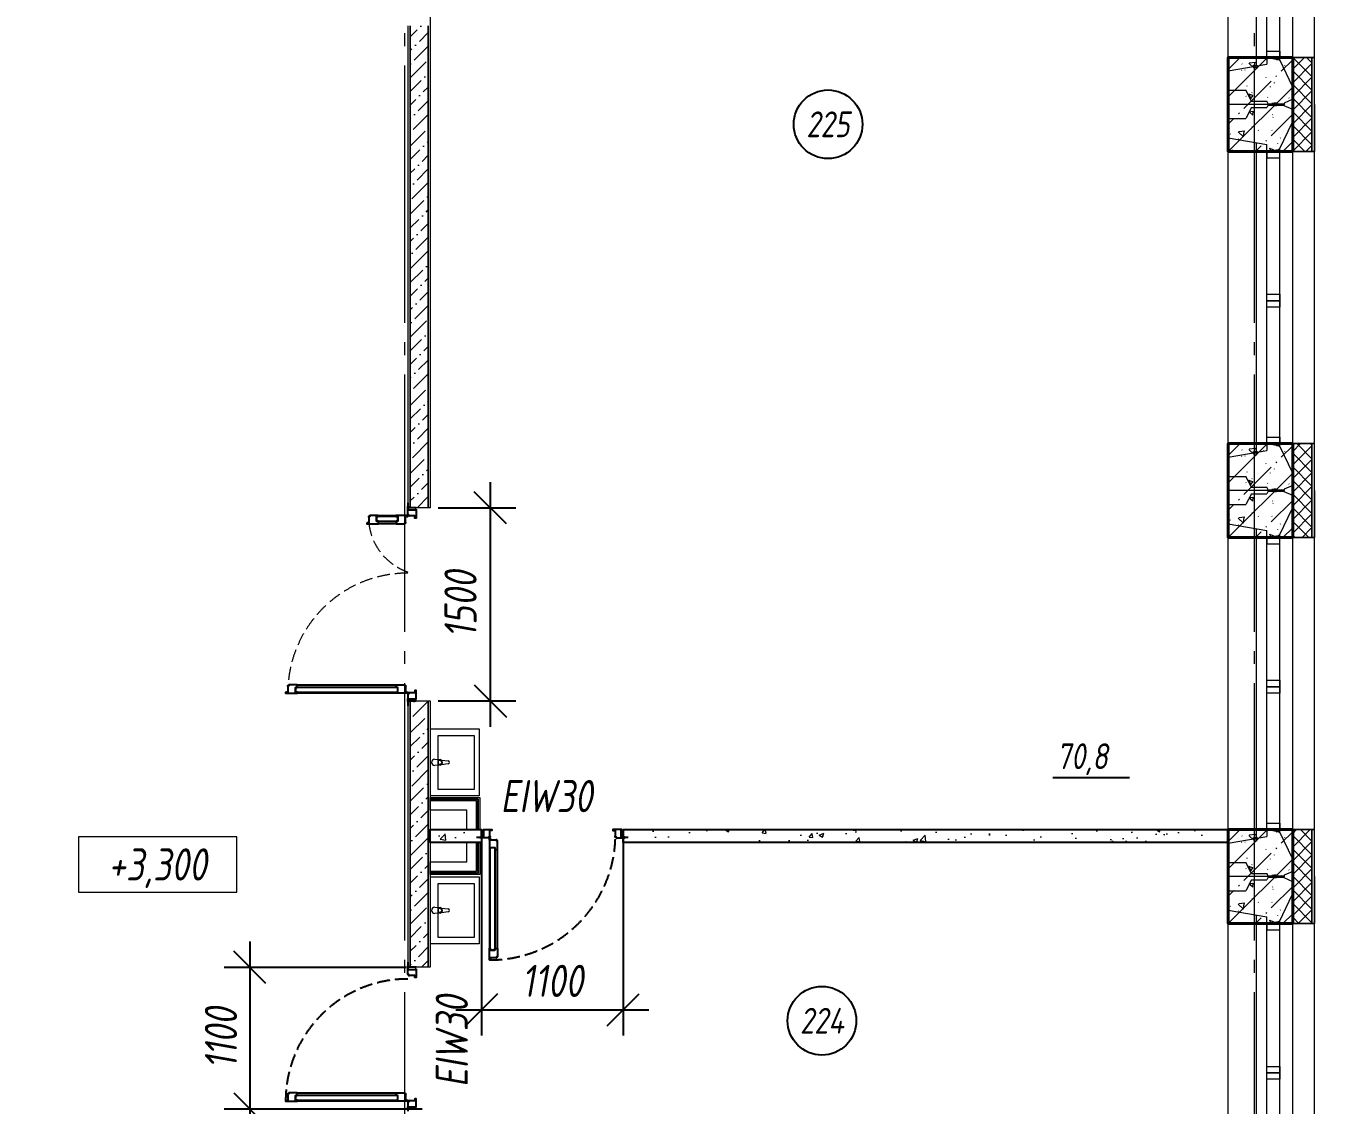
# Model space of a CAD drawing. Header units: millimetres. Extents: x -85420 to 1195317, y -69347 to 470418.
# Drawn here: x 491806 to 501882, y 40801 to 49186 of the extents above; entities that cross this region are included whole.
import ezdxf
from ezdxf import colors
from ezdxf.entities.mleader import LeaderData, LeaderLine
from ezdxf.enums import TextEntityAlignment as Align
from ezdxf.math import Vec2, Vec3

# ---------------------------------------------------------------- set-up
doc = ezdxf.new("R2010")
doc.units = ezdxf.units.MM
for name, pattern in [('GOST2.303 6', [12, 8, -1.5, 1, -1.5]), ('ГОСТ 2.303 4', [7, 5, -2, 0]), ('ГОСТ 2.303 5', [24, 20, -1.5, 1, -1.5]), ('осевая', [50.8, 31.75, -6.35, 6.35, -6.35])]:
    doc.linetypes.add(name, pattern=pattern)
for name, color, linetype, lineweight in [('+АР_Выноски', 4, 'Continuous', 9), ('+АР_Осевые линии', 252, 'GOST2.303 6', 9), ('+АР_Сантехника', 130, 'Continuous', 9), ('+АР_Стены внутренние', 250, 'Continuous', 18), ('АР_Окна', 4, 'Continuous', 9), ('АР_Отметки', 7, 'Continuous', 5), ('АР_Сущ Несущая стена', 250, 'Continuous', 50), ('АР_штриховка несущих стен', 250, 'Continuous', 0), ('СПДС_+АР_Стены', 250, 'Continuous', 20), ('СПДС_РАЗМЕРЫ', 252, 'Continuous', 0), ('стены', 7, 'Continuous', 40), ('ТОНКАЯ', 253, 'Continuous', 0), ('ЭКСПЛИКАЦИЯ', 7, 'Continuous', 5)]:
    doc.layers.add(name, color=color, linetype=linetype, lineweight=lineweight)
doc.layers.add('ОСИ', color=7, linetype='осевая', lineweight=13, true_color=0x999999)
doc.layers.add('ПБ_граница', color=7, linetype='ГОСТ 2.303 4', lineweight=40, true_color=0xdb0000)
doc.styles.add('ISOCPEUR', font='', dxfattribs={"height": 250})
doc.styles.add('ГОСТ 2.304', font='CS_Gost2304.shx', dxfattribs={"oblique": 10})
doc.styles.get('ISOCPEUR').set_extended_font_data('ISOCPEUR', italic=True)
doc.linetypes.add('Ground1', pattern='A,12,[130,ltypeshp.shx,S=3,R=-150,X=0,Y=-2.598],3,[130,ltypeshp.shx,S=3,R=-150,X=0,Y=-2.598],3,[130,ltypeshp.shx,S=3,R=-150,X=0,Y=-2.598],0', length=18)
doc.linetypes.add('Ground2', pattern='A,12,[130,ltypeshp.shx,S=3,R=-210,X=0,Y=-2.598],3,[130,ltypeshp.shx,S=3,R=-210,X=0,Y=-2.598],3,[130,ltypeshp.shx,S=3,R=-210,X=0,Y=-2.598],0', length=18)
doc.dimstyles.new('СПДС', dxfattribs={"dimscale": 100, "dimtxt": 2.5, "dimasz": 2.5, "dimexe": 2, "dimexo": 0.625, "dimgap": 1, "dimtad": 1, "dimdec": 0, "dimrnd": 5, "dimtxsty": 'ГОСТ 2.304', "dimblk": 'OBLIQUE', "dimblk1": 'OBLIQUE', "dimblk2": 'OBLIQUE', "dimcen": 2.5, "dimdle": 2, "dimadec": 0, "dimazin": 2, "dimtfac": 0.75, "dimtdec": 4, "dimtmove": 1, "dimatfit": 3, "dimfxl": 1, "dimtfill": 1, "dimtolj": 1, "dimarcsym": 1})
pattern_1 = [(50, (501347.37, 70776.42), (364.3693, -31.8782), [38.1, -419.1]), (355, (501347.37, 70776.4), (-70.487, 382.1137), [30.48, -335.281]), (100.4514, (501377.74, 70773.76), (293.8825, 350.2355), [32.38, -356.1805]), (46.1842, (501347.37, 70878), (542.158, -84.085), [57.15, -628.65]), (96.6356, (501392.55, 70871), (474.808, 494.852), [48.57, -534.271]), (351.1842, (501347.4, 70878), (474.808, 494.852), [45.72, -502.919]), (21, (501398.17, 70852.62), (303.2288, -204.5304), [38.1, -419.1]), (326, (501398.17, 70852.6), (123.604, 368.376), [30.48, -335.28]), (71.4514, (501423.44, 70835.57), (426.833, 163.8455), [32.38, -356.18]), (37.5, (501347.37, 70776.42), (6.1772, 169.1101), [0, -331.216, 0, -340.36, 0, -336.55]), (7.5, (501347.37, 70776.42), (133.6393, 200.3611), [0, -194.056, 0, -323.596, 0, -128.27]), (327.5, (501234.09, 70776.42), (271.1812, -11.4575), [0, -127, 0, -396.24, 0, -525.78]), (317.5, (501183.3, 70776.42), (296.2584, 50.853), [0, -165.1, 0, -263.144, 0, -373.38])]
pattern_2 = [(45, (0, 0), (39.774756, 145.840774), [187.5, -40.5, 0, -40.5])]
pattern_3 = [(45, (0, 0), (-53.033009, 53.033009), []), (135, (0, 0), (-53.033009, -53.033009), [])]

# ---------------------------------------------------------------- blocks, each defined once
blk = doc.blocks.new('_Oblique')
at = {"color": 0, "linetype": 'ByBlock', "lineweight": -2}
blk.add_line((-0.5, -0.5), (0.5, 0.5), dxfattribs=at)
blk = doc.blocks.new('*D306')
at = {"layer": 'Defpoints', "color": 0, "ltscale": 100, "transparency": 16777216}
for p in [(494821, 41871), (493546, 40770), (494946, 40770)]:
    blk.add_point(p, dxfattribs=at)
at = {"layer": 'СПДС_РАЗМЕРЫ', "color": 0, "lineweight": -2, "ltscale": 100, "transparency": 16777216}
for p, q in [((493546, 42071), (493546, 40570)), ((494759, 41871), (493346, 41871)), ((494884, 40770), (493346, 40770))]:
    blk.add_line(p, q, dxfattribs=at)
at = {"layer": 'СПДС_РАЗМЕРЫ', "color": 0, "lineweight": -2, "ltscale": 100, "transparency": 16777216, "xscale": 250, "yscale": 250, "zscale": 250}
for p, rotation in [((493546, 41871), 89.99999999999395), ((493546, 40770), 269.9999999999939)]:
    blk.add_blockref('_Oblique', p, dxfattribs=dict(at, rotation=rotation))
at = {"layer": 'СПДС_РАЗМЕРЫ', "color": 0, "ltscale": 100, "transparency": 16777216, "insert": (493321, 41321), "char_height": 250, "attachment_point": 5, "rotation": 90, "style": 'ГОСТ 2.304', "bg_fill": 3, "box_fill_scale": 1.1, "bg_fill_color": 256, "bg_fill_true_color": 13158600, "bg_fill_transparency": 0}
blk.add_mtext('\\A1;1100', dxfattribs=at)
blk = doc.blocks.new('*D333')
at = {"layer": 'Defpoints', "color": 0, "ltscale": 100, "transparency": 16777216}
for p in [(495345, 42941), (496446, 42941), (496446, 41541)]:
    blk.add_point(p, dxfattribs=at)
at = {"layer": 'СПДС_РАЗМЕРЫ', "color": 0, "lineweight": -2, "ltscale": 100, "transparency": 16777216}
for p, q in [((495345, 42879), (495345, 41341)), ((496446, 42879), (496446, 41341)), ((495145, 41541), (496646, 41541))]:
    blk.add_line(p, q, dxfattribs=at)
at = {"layer": 'СПДС_РАЗМЕРЫ', "color": 0, "lineweight": -2, "ltscale": 100, "transparency": 16777216, "xscale": 250, "yscale": 250, "zscale": 250, "rotation": 180}
blk.add_blockref('_Oblique', (495345, 41541), dxfattribs=at)
at = {"layer": 'СПДС_РАЗМЕРЫ', "color": 0, "lineweight": -2, "ltscale": 100, "transparency": 16777216, "xscale": 250, "yscale": 250, "zscale": 250}
blk.add_blockref('_Oblique', (496446, 41541), dxfattribs=at)
at = {"layer": 'СПДС_РАЗМЕРЫ', "color": 0, "ltscale": 100, "transparency": 16777216, "insert": (495896, 41766), "char_height": 250, "attachment_point": 5, "style": 'ГОСТ 2.304', "bg_fill": 3, "box_fill_scale": 1.1, "bg_fill_color": 256, "bg_fill_true_color": 13158600, "bg_fill_transparency": 0}
blk.add_mtext('\\A1;1100', dxfattribs=at)
blk = doc.blocks.new('*D303')
at = {"layer": 'Defpoints', "color": 0, "ltscale": 100, "transparency": 16777216}
for p in [(494946, 45442), (494946, 43941), (495413, 43941)]:
    blk.add_point(p, dxfattribs=at)
at = {"layer": 'СПДС_РАЗМЕРЫ', "color": 0, "lineweight": -2, "ltscale": 100, "transparency": 16777216}
for p, q in [((495413, 45642), (495413, 43741)), ((495009, 45442), (495613, 45442)), ((495009, 43941), (495613, 43941))]:
    blk.add_line(p, q, dxfattribs=at)
at = {"layer": 'СПДС_РАЗМЕРЫ', "color": 0, "lineweight": -2, "ltscale": 100, "transparency": 16777216, "xscale": 250, "yscale": 250, "zscale": 250}
for p, rotation in [((495413, 45442), 90), ((495413, 43941), 270)]:
    blk.add_blockref('_Oblique', p, dxfattribs=dict(at, rotation=rotation))
at = {"layer": 'СПДС_РАЗМЕРЫ', "color": 0, "ltscale": 100, "transparency": 16777216, "insert": (495182, 44692), "char_height": 250, "attachment_point": 5, "rotation": 90, "style": 'ГОСТ 2.304', "bg_fill": 3, "box_fill_scale": 1.1, "bg_fill_color": 256, "bg_fill_true_color": 13158600, "bg_fill_transparency": 0}
blk.add_mtext('\\A1;1500', dxfattribs=at)
blk = doc.blocks.new('Из_буфера27431')
at = {"linetype": 'Continuous', "lineweight": 5}
for p, q in [((-139, 11), (-86, 18)), ((-139, 11), (-86, 18)), ((-76, 21), (-34, 25)), ((-76, 21), (-34, 25)), ((-59, 14), (-74, 14)), ((-59, 14), (-74, 14)), ((-59, -14), (-59, 14)), ((-59, -14), (-59, 14)), ((-86, -18), (-139, -11)), ((-86, -18), (-139, -11)), ((-34, -25), (-76, -21)), ((-34, -25), (-76, -21)), ((-74, -14), (-59, -14)), ((-74, -14), (-59, -14))]:
    blk.add_line(p, q, dxfattribs=at)
for points in [[(0, -260), (-380, -260), (-380, 260), (0, 260)], [(-59, -210), (-339, -210), (-339, 210), (-59, 210)], [(-59, -210), (-339, -210), (-339, 210), (-59, 210)]]:
    blk.add_lwpolyline(points, close=True, dxfattribs=at)
for centre, radius, start, end in [((-137, 0), 11.2, 97.1389, 262.8611), ((-137, 0), 11.2, 97.1389, 262.8611), ((-74, 0), 21.1, 122.771, 237.229), ((-74, 0), 21.1, 122.771, 237.229), ((-74, 0), 13.6, 90, 270), ((-74, 0), 13.6, 90, 270), ((-74, 0), 21.1, 95.1696, 122.771), ((-74, 0), 21.1, 95.1696, 122.771), ((-34, 0), 25, 270, 90), ((-34, 0), 25, 270, 90), ((-74, 0), 21.1, 237.229, 264.8304), ((-74, 0), 21.1, 237.229, 264.8304)]:
    blk.add_arc(centre, radius, start, end, dxfattribs=at)
blk = doc.blocks.new('_DotSmall')
at = {"color": 0, "linetype": 'ByBlock', "const_width": 0.5}
blk.add_lwpolyline([(-0.0625, 0, 1), (0.0625, 0, 1)], format="xyb", close=True, dxfattribs=at)
blk = doc.blocks.new('НП 3033')
at = {"layer": 'АР_Окна', "ltscale": 100}
for p, q in [((365, 500), (2635, 500)), ((365, 400), (2635, 400)), ((365, 300), (2635, 300)), ((365, 220), (2635, 220)), ((365, 0), (2635, 0))]:
    blk.add_line(p, q, dxfattribs=at)
for points in [[(365, 300), (365, 500), (365, 670), (2635, 670), (2635, 300)], [(365, 300), (415, 300), (415, 400), (365, 400)], [(1450, 400), (1425, 400), (1425, 300), (1450, 300), (1475, 300), (1475, 400), (1438, 400)], [(1500, 400), (1475, 400), (1475, 300), (1500, 300), (1525, 300), (1525, 400), (1488, 400)], [(2635, 300), (2585, 300), (2585, 400), (2635, 400)]]:
    blk.add_lwpolyline(points, dxfattribs=at)
at = {"layer": 'СПДС_+АР_Стены', "ltscale": 100}
for points in [[(0, 670), (0, 670), (365, 670), (365, 670)], [(3000, 670), (3000, 670), (2635, 670), (2635, 670)]]:
    blk.add_lwpolyline(points, dxfattribs=at)
at = {"layer": 'стены', "ltscale": 100}
for p, q in [((2960, 500), (2860, 500)), ((0, 0), (0, 0))]:
    blk.add_line(p, q, dxfattribs=at)
at = {"layer": 'стены', "lineweight": 30, "ltscale": 100}
blk.add_lwpolyline([(0, 0), (365, 0), (365, 500), (0, 500)], dxfattribs=at)
at = {"layer": 'стены', "ltscale": 100}
blk.add_lwpolyline([(3000, 500), (2635, 500), (2635, 0), (3000, 0)], dxfattribs=at)
blk = doc.blocks.new('обследование 2 этаж 1245')
at = {"layer": 'ТОНКАЯ', "ltscale": 100}
for p, q in [((60460, -22820), (60460, -20100)), ((59960, -22700), (59960, -20220)), ((60180, -22662), (60180, -20258)), ((60260, -22595), (60260, -20325)), ((60360, -22617), (60360, -20303)), ((59960, -22700), (60260, -22648)), ((60260, -22595), (60350, -22610)), ((60260, -22595), (60260, -22648)), ((60350, -22610), (60360, -22617)), ((60360, -22617), (60455, -22818)), ((59960, -22700), (59960, -22850)), ((59960, -22850), (60095, -22850)), ((59960, -22960), (59960, -22850)), ((60140, -22935), (60095, -22850)), ((60455, -22818), (60460, -22820)), ((60460, -22920), (60460, -22820)), ((60395, -22960), (59960, -22960)), ((60395, -22960), (59960, -22960)), ((59960, -22960), (59960, -23070)), ((60140, -22935), (60260, -22935)), ((60270, -22955), (60260, -22935)), ((60270, -22965), (60260, -22985)), ((60270, -22955), (60308, -22955)), ((60270, -22965), (60308, -22965)), ((60313, -22950), (60308, -22955)), ((60313, -22970), (60308, -22965)), ((60333, -22950), (60313, -22950)), ((60333, -22970), (60313, -22970)), ((60338, -22955), (60333, -22950)), ((60338, -22965), (60333, -22970)), ((60338, -22955), (60395, -22955)), ((60338, -22960), (60395, -22960)), ((60338, -22960), (60395, -22960)), ((60338, -22965), (60395, -22965)), ((60460, -22920), (60395, -22950)), ((60395, -22950), (60395, -22955)), ((60395, -22955), (60395, -22960)), ((60395, -22965), (60395, -22960)), ((60395, -22970), (60395, -22965)), ((60460, -23000), (60395, -22970)), ((59960, -23220), (59960, -23070)), ((59960, -23070), (60095, -23070)), ((60140, -22985), (60095, -23070)), ((60140, -22985), (60260, -22985)), ((60460, -23000), (60460, -23100)), ((60360, -23303), (60455, -23102)), ((60455, -23102), (60460, -23100)), ((60460, -25820), (60460, -23100)), ((59960, -25700), (59960, -23220)), ((59960, -23220), (60260, -23272)), ((60180, -25662), (60180, -23258)), ((60260, -23325), (60260, -23272)), ((60260, -23325), (60350, -23310)), ((60260, -25595), (60260, -23325)), ((60350, -23310), (60360, -23303)), ((60360, -25617), (60360, -23303)), ((59960, -25700), (60260, -25648)), ((60260, -25595), (60350, -25610)), ((60260, -25595), (60260, -25648)), ((60350, -25610), (60360, -25617)), ((60360, -25617), (60455, -25818)), ((59960, -25700), (59960, -25850)), ((59960, -25850), (60095, -25850)), ((59960, -25960), (59960, -25850)), ((60140, -25935), (60095, -25850)), ((60455, -25818), (60460, -25820)), ((60460, -25920), (60460, -25820)), ((60395, -25960), (59960, -25960)), ((60395, -25960), (59960, -25960)), ((59960, -25960), (59960, -26070)), ((60140, -25985), (60095, -26070)), ((60140, -25935), (60260, -25935)), ((60140, -25985), (60260, -25985)), ((60270, -25955), (60260, -25935)), ((60270, -25965), (60260, -25985)), ((60270, -25955), (60308, -25955)), ((60270, -25965), (60308, -25965)), ((60313, -25950), (60308, -25955)), ((60313, -25970), (60308, -25965)), ((60333, -25950), (60313, -25950)), ((60333, -25970), (60313, -25970)), ((60338, -25955), (60333, -25950)), ((60338, -25965), (60333, -25970)), ((60338, -25955), (60395, -25955)), ((60338, -25960), (60395, -25960)), ((60338, -25960), (60395, -25960)), ((60338, -25965), (60395, -25965)), ((60460, -25920), (60395, -25950)), ((60395, -25950), (60395, -25955)), ((60395, -25955), (60395, -25960)), ((60395, -25965), (60395, -25960)), ((60395, -25970), (60395, -25965)), ((60460, -26000), (60395, -25970)), ((59960, -26220), (59960, -26070)), ((59960, -26070), (60095, -26070)), ((60460, -26000), (60460, -26100)), ((60360, -26303), (60455, -26102)), ((60455, -26102), (60460, -26100)), ((60460, -28820), (60460, -26100)), ((59960, -28700), (59960, -26220)), ((59960, -26220), (60260, -26272)), ((60180, -28662), (60180, -26258)), ((60260, -26325), (60260, -26272)), ((60260, -26325), (60350, -26310)), ((60260, -28595), (60260, -26325)), ((60350, -26310), (60360, -26303)), ((60360, -28617), (60360, -26303)), ((60260, -28595), (60350, -28610)), ((60260, -28595), (60260, -28648)), ((60350, -28610), (60360, -28617)), ((59960, -28700), (60260, -28648)), ((59960, -28700), (59960, -28850)), ((60360, -28617), (60455, -28818)), ((59960, -28850), (60095, -28850)), ((59960, -28960), (59960, -28850)), ((60140, -28935), (60095, -28850)), ((60455, -28818), (60460, -28820)), ((60460, -28920), (60460, -28820)), ((60395, -28960), (59960, -28960)), ((60395, -28960), (59960, -28960)), ((59960, -28960), (59960, -29070)), ((60140, -28985), (60095, -29070)), ((60140, -28935), (60260, -28935)), ((60140, -28985), (60260, -28985)), ((60270, -28955), (60260, -28935)), ((60270, -28965), (60260, -28985)), ((60270, -28955), (60308, -28955)), ((60270, -28965), (60308, -28965)), ((60313, -28950), (60308, -28955)), ((60313, -28970), (60308, -28965)), ((60333, -28950), (60313, -28950)), ((60333, -28970), (60313, -28970)), ((60338, -28955), (60333, -28950)), ((60338, -28965), (60333, -28970)), ((60338, -28955), (60395, -28955)), ((60338, -28960), (60395, -28960)), ((60338, -28960), (60395, -28960)), ((60338, -28965), (60395, -28965)), ((60460, -28920), (60395, -28950)), ((60395, -28950), (60395, -28955)), ((60395, -28955), (60395, -28960)), ((60395, -28965), (60395, -28960)), ((60395, -28970), (60395, -28965)), ((60460, -29000), (60395, -28970)), ((60460, -29000), (60460, -29100)), ((59960, -29220), (59960, -29070)), ((59960, -29070), (60095, -29070)), ((60360, -29303), (60455, -29102)), ((60455, -29102), (60460, -29100)), ((60460, -31820), (60460, -29100)), ((59960, -31700), (59960, -29220)), ((59960, -29220), (60260, -29272)), ((60180, -31662), (60180, -29258)), ((60260, -29325), (60260, -29272)), ((60260, -29325), (60350, -29310)), ((60350, -29310), (60360, -29303)), ((60360, -31617), (60360, -29303)), ((60260, -31595), (60260, -29325))]:
    blk.add_line(p, q, dxfattribs=at)
blk = doc.blocks.new('A$C314F1C93')
at = {"layer": '+АР_Осевые линии', "linetype": 'ГОСТ 2.303 5', "lineweight": 0, "ltscale": 100}
for p, q in [((64340, 64752.7), (64340, -9752.2)), ((70940, 64752.7), (70940, -9752.2))]:
    blk.add_line(p, q, dxfattribs=at)
blk = doc.blocks.new('АР план')
at = {"layer": 'АР_Отметки', "lineweight": 9}
ml = blk.add_multileader_mtext('Standard', dxfattribs=at)
ml.set_content('+3,950', color=256, style='ISOCPEUR')
ml.set_leader_properties(color=256, linetype='Continuous', lineweight=-1)
ml.set_arrow_properties(name='DOTSMALL')
ml.build(insert=Vec2(0, 0))
ml.multileader.update_dxf_attribs({"has_text_frame": 1, "text_left_attachment_type": 4, "text_right_attachment_type": 4, "dogleg_length": 100, "arrow_head_size": 180})
ctx = ml.context
ctx.base_point, ctx.char_height, ctx.arrow_head_size, ctx.landing_gap_size, ctx.plane_origin = Vec3(653061.3, 32239.7), 250, 180, 50, Vec3(652979.9, 30972.2)
ctx.left_attachment, ctx.right_attachment = 4, 4
notes = []
notes.append((ctx, [(0, (0, 0, 0), (0, 0), (1, 0), 1, [])]))
ctx.mtext.insert, ctx.mtext.width, ctx.mtext.line_spacing_style, ctx.mtext.flow_direction = Vec3(653111.3, 32573.1), 852.697, 2, 5
ml = blk.add_multileader_mtext('Standard', dxfattribs=at)
ml.set_content('+1,975', color=256, style='ISOCPEUR')
ml.set_leader_properties(color=256, linetype='Continuous', lineweight=-1)
ml.set_arrow_properties(name='DOTSMALL')
ml.build(insert=Vec2(0, 0))
ml.multileader.update_dxf_attribs({"has_text_frame": 1, "text_left_attachment_type": 4, "text_right_attachment_type": 4, "dogleg_length": 100, "arrow_head_size": 180})
ctx = ml.context
ctx.base_point, ctx.char_height, ctx.arrow_head_size, ctx.landing_gap_size, ctx.plane_origin = Vec3(652749.3, 27128.7), 250, 180, 50, Vec3(655881.4, 25957)
ctx.left_attachment, ctx.right_attachment = 4, 4
notes.append((ctx, [(0, (0, 0, 0), (0, 0), (1, 0), 1, [])]))
ctx.mtext.insert, ctx.mtext.width, ctx.mtext.line_spacing_style, ctx.mtext.flow_direction = Vec3(652799.3, 27528.7), 852.697, 2, 5
for ctx, leaders in notes:
    for number, flags, end, landing, length, lines in leaders:
        leader = LeaderData()
        leader.index, (leader.has_last_leader_line, leader.has_dogleg_vector, leader.attachment_direction) = number, flags
        leader.last_leader_point, leader.dogleg_vector, leader.dogleg_length = Vec3(end), Vec3(landing), length
        for number, points, colour, breaks in lines:
            line = LeaderLine()
            line.index, line.vertices, line.color, line.breaks = number, Vec3.list(points), colors.encode_raw_color(colour), breaks
            leader.lines.append(line)
        ctx.leaders.append(leader)

msp = doc.modelspace()

# ---------------------------------------------------------------- wipeouts: each hides what was drawn before it
at = {"color": 7, "ltscale": 100, "true_color": 0xffffff}
msp.add_wipeout([(492213.7, 42455.6), (493443.7, 42455.6), (493443.7, 42885.6), (492213.7, 42885.6)], dxfattribs=at).dxf.layer = '+АР_Выноски'

# ---------------------------------------------------------------- next in the draw order: linework, layer by layer
at = {"layer": '+АР_Выноски', "linetype": 'Continuous', "ltscale": 100}
msp.add_lwpolyline([(492213.7, 42455.6), (493443.7, 42455.6), (493443.7, 42885.6), (492213.7, 42885.6), (492213.7, 42455.6)], dxfattribs=at)

# ---------------------------------------------------------------- next in the draw order: texts
at = {"layer": '+АР_Выноски', "linetype": 'Continuous', "ltscale": 100, "style": 'ГОСТ 2.304', "oblique": 10}
msp.add_text('+3,300', height=250, dxfattribs=at).set_placement((492828.7, 42670.6), align=Align.MIDDLE_CENTER)

# ---------------------------------------------------------------- next in the draw order: block references
at = {"layer": 'ОСИ', "ltscale": 40}
msp.add_blockref('A$C314F1C93', (430406.4, 15326.4, 0), dxfattribs=at)

# ---------------------------------------------------------------- next in the draw order: hatches: boundary and pattern name
at = {"lineweight": 15}
h = msp.add_hatch(dxfattribs=at)
h.set_pattern_fill('AR-CONC', color=256, scale=2, angle=180)
h.set_pattern_definition(pattern_1)
h.paths.add_polyline_path([(494946.4, 42841.4), (494946.4, 42941.4), (495345.4, 42941.4), (495345.4, 42841.4)])
h = msp.add_hatch(dxfattribs=at)
h.set_pattern_fill('AR-CONC', color=256, scale=2, angle=180)
h.set_pattern_definition(pattern_1)
h.paths.add_polyline_path([(496446.4, 42941.4), (501146.4, 42941.4), (501146.4, 42841.4), (496446.4, 42841.4)])
at = {"layer": 'АР_штриховка несущих стен', "lineweight": 0}
h = msp.add_hatch(dxfattribs=at)
h.set_pattern_fill('FP_1', color=256, angle=90, style=0, pattern_type=2)
h.set_pattern_definition([(225, (279638.74, 437007.94), (212.13203, -212.13203), [300, -50, 10, -50]), (225, (279426.74, 437007.94), (212.13203, -212.13203), []), (140, (279638.74, 437007.94), (31.37587, 358.6306), [37.5, -412.5]), (85, (279638.74, 437007.94), (-376.09568, -69.3761), [30, -330]), (190.451, (279641.35, 437037.82), (-344.71734, 289.2568), [31.87, -350.571]), (136.184, (279538.74, 437007.94), (82.7615, 533.61997), [56.25, -618.75]), (186.636, (279545.64, 437052.4), (-487.0622, 467.3284), [47.805, -525.856]), (81.184, (279538.74, 437007.94), (-487.05805, 467.33264), [45, -495]), (111, (279563.74, 437057.94), (201.30952, 298.45407), [37.5, -412.5]), (56, (279563.74, 437057.94), (-362.5749, 121.6571), [30, -330]), (161.451, (279580.5, 437082.8), (-161.2621, 420.11198), [31.87, -350.571]), (127.5, (279638.74, 437007.94), (-166.446927, 6.079928), [3.353, -322.647, 3.353, -331.647, -331.25]), (127.5, (279638.74, 437007.94), (-166.446927, 6.079928), [-661, 3.353, -327.897]), (97.5, (279638.74, 437007.94), (-197.205856, 131.53477), [3.353, -187.647, 3.353, -315.147, -126.25]), (97.5, (279638.74, 437007.94), (-197.205856, 131.53477), [-509.5, 3.353, -122.897]), (57.5, (279638.74, 436896.44), (11.277436, 266.91122), [3.353, -121.647, 3.353, -386.647, -517.5]), (57.5, (279638.74, 436896.44), (11.277436, 266.91122), [-515, 3.353, -514.147]), (47.5, (279638.74, 436846.44), (-50.05249, 291.59308), [3.353, -159.147, 3.353, -255.647, -367.5]), (47.5, (279638.74, 436846.44), (-50.05249, 291.59308), [-421.5, 3.353, -364.147])])
h.paths.add_polyline_path([(501146.4, 48211.4), (501646.4, 48211.4), (501646.4, 48941.4), (501146.4, 48941.4)])
h = msp.add_hatch(dxfattribs=at)
h.set_pattern_fill('FP_1', color=256, angle=90, style=0, pattern_type=2)
h.set_pattern_definition([(225, (279638.74, 434007.94), (212.13203, -212.13203), [300, -50, 10, -50]), (225, (279426.74, 434007.94), (212.13203, -212.13203), []), (140, (279638.74, 434007.94), (31.37587, 358.6306), [37.5, -412.5]), (85, (279638.74, 434007.94), (-376.09568, -69.3761), [30, -330]), (190.451, (279641.35, 434037.82), (-344.71734, 289.2568), [31.87, -350.571]), (136.184, (279538.74, 434007.94), (82.7615, 533.61997), [56.25, -618.75]), (186.636, (279545.64, 434052.4), (-487.0622, 467.3284), [47.805, -525.856]), (81.184, (279538.74, 434007.94), (-487.05805, 467.33264), [45, -495]), (111, (279563.74, 434057.94), (201.30952, 298.45407), [37.5, -412.5]), (56, (279563.74, 434057.94), (-362.5749, 121.6571), [30, -330]), (161.451, (279580.5, 434082.8), (-161.2621, 420.11198), [31.87, -350.571]), (127.5, (279638.74, 434007.94), (-166.446927, 6.079928), [3.353, -322.647, 3.353, -331.647, -331.25]), (127.5, (279638.74, 434007.94), (-166.446927, 6.079928), [-661, 3.353, -327.897]), (97.5, (279638.74, 434007.94), (-197.205856, 131.53477), [3.353, -187.647, 3.353, -315.147, -126.25]), (97.5, (279638.74, 434007.94), (-197.205856, 131.53477), [-509.5, 3.353, -122.897]), (57.5, (279638.74, 433896.44), (11.277436, 266.91122), [3.353, -121.647, 3.353, -386.647, -517.5]), (57.5, (279638.74, 433896.44), (11.277436, 266.91122), [-515, 3.353, -514.147]), (47.5, (279638.74, 433846.44), (-50.05249, 291.59308), [3.353, -159.147, 3.353, -255.647, -367.5]), (47.5, (279638.74, 433846.44), (-50.05249, 291.59308), [-421.5, 3.353, -364.147])])
h.paths.add_polyline_path([(501146.4, 45211.4), (501646.4, 45211.4), (501646.4, 45941.4), (501146.4, 45941.4)])
h = msp.add_hatch(dxfattribs=at)
h.set_pattern_fill('FP_1', color=256, angle=90, style=0, pattern_type=2)
h.set_pattern_definition([(225, (279638.74, 431007.94), (212.13203, -212.13203), [300, -50, 10, -50]), (225, (279426.74, 431007.94), (212.13203, -212.13203), []), (140, (279638.74, 431007.94), (31.37587, 358.6306), [37.5, -412.5]), (85, (279638.74, 431007.94), (-376.09568, -69.3761), [30, -330]), (190.451, (279641.35, 431037.82), (-344.71734, 289.2568), [31.87, -350.571]), (136.184, (279538.74, 431007.94), (82.7615, 533.61997), [56.25, -618.75]), (186.636, (279545.64, 431052.4), (-487.0622, 467.3284), [47.805, -525.856]), (81.184, (279538.74, 431007.94), (-487.05805, 467.33264), [45, -495]), (111, (279563.74, 431057.94), (201.30952, 298.45407), [37.5, -412.5]), (56, (279563.74, 431057.94), (-362.5749, 121.6571), [30, -330]), (161.451, (279580.5, 431082.8), (-161.2621, 420.11198), [31.87, -350.571]), (127.5, (279638.74, 431007.94), (-166.446927, 6.079928), [3.353, -322.647, 3.353, -331.647, -331.25]), (127.5, (279638.74, 431007.94), (-166.446927, 6.079928), [-661, 3.353, -327.897]), (97.5, (279638.74, 431007.94), (-197.205856, 131.53477), [3.353, -187.647, 3.353, -315.147, -126.25]), (97.5, (279638.74, 431007.94), (-197.205856, 131.53477), [-509.5, 3.353, -122.897]), (57.5, (279638.74, 430896.44), (11.277436, 266.91122), [3.353, -121.647, 3.353, -386.647, -517.5]), (57.5, (279638.74, 430896.44), (11.277436, 266.91122), [-515, 3.353, -514.147]), (47.5, (279638.74, 430846.44), (-50.05249, 291.59308), [3.353, -159.147, 3.353, -255.647, -367.5]), (47.5, (279638.74, 430846.44), (-50.05249, 291.59308), [-421.5, 3.353, -364.147])])
h.paths.add_polyline_path([(501146.4, 42211.4), (501646.4, 42211.4), (501646.4, 42941.4), (501146.4, 42941.4)])
at = {"layer": 'СПДС_+АР_Стены', "lineweight": 9, "ltscale": 100}
h = msp.add_hatch(dxfattribs=at)
h.set_pattern_fill('НЕМЕТАЛЛИЧЕСКИЕ МАТЕРИАЛЫ', color=256, scale=30, style=0, pattern_type=2)
h.set_pattern_definition(pattern_3)
h.paths.add_polyline_path([(501796.4, 48211.4), (501796.4, 48941.4), (501646.4, 48941.4), (501646.4, 48211.4)], flags=0)
h = msp.add_hatch(dxfattribs=at)
h.set_pattern_fill('НЕМЕТАЛЛИЧЕСКИЕ МАТЕРИАЛЫ', color=256, scale=30, style=0, pattern_type=2)
h.set_pattern_definition(pattern_3)
h.paths.add_polyline_path([(501796.4, 45211.4), (501796.4, 45941.4), (501646.4, 45941.4), (501646.4, 45211.4)], flags=0)
h = msp.add_hatch(dxfattribs=at)
h.set_pattern_fill('НЕМЕТАЛЛИЧЕСКИЕ МАТЕРИАЛЫ', color=256, scale=30, style=0, pattern_type=2)
h.set_pattern_definition(pattern_3)
h.paths.add_polyline_path([(501796.4, 42211.4), (501796.4, 42941.4), (501646.4, 42941.4), (501646.4, 42211.4)], flags=0)

# ---------------------------------------------------------------- next in the draw order: linework, layer by layer
at = {"layer": '+АР_Стены внутренние', "ltscale": 100}
for points in [[(494946.4, 54486.4), (494946.4, 49186.5)], [(494791.4, 49186.5), (494791.4, 45442.4), (494776.4, 45442.4), (494776.4, 49186.5)]]:
    msp.add_lwpolyline(points, dxfattribs=at)
for p, q in [((494543.4, 45381.4, 0), (494680.4, 45381.4, 0)), ((494682.4, 45317.4, 0), (494545.5, 45317.4, 0)), ((493913.4, 44066.4, 0), (494682.4, 44066.4, 0)), ((494680.4, 44002.4, 0), (493915.4, 44002.4, 0))]:
    msp.add_line(p, q)
at = {"elevation": 0}
for points in [[(494836.4, 45430.4), (494836.4, 45362.4), (494828.4, 45362.4), (494828.4, 45379.4), (494782, 45379.4), (494782, 45376.4), (494780.4, 45376.4), (494780.4, 45386.4), (494772.4, 45386.4), (494772.4, 45454.5), (494776.4, 45454.5), (494776.4, 45446.4), (494773.9, 45446.4), (494774, 45425.4), (494832.6, 45425.4), (494832.6, 45430.4)], [(494453.4, 45325.4), (494453.4, 45317.4), (494545.5, 45317.4), (494545.5, 45338.4), (494529.5, 45338.4), (494529.5, 45374.4), (494543.4, 45374.4), (494543.4, 45381.4), (494477.4, 45381.4), (494477.4, 45373.5), (494467.4, 45373.4), (494467.4, 45371.9), (494470.5, 45371.9), (494470.5, 45319.1), (494461.4, 45319.1), (494461.4, 45325.4)], [(494529.5, 45338.4), (494696.4, 45338.4), (494696.4, 45374.4), (494529.5, 45374.4)], [(494772.4, 45373.5), (494772.4, 45381.4), (494680.4, 45381.4), (494680.4, 45374.4), (494696.4, 45374.4), (494696.4, 45338.4), (494682.4, 45338.4), (494682.4, 45317.4), (494748.4, 45317.4), (494748.4, 45325.4), (494758.4, 45325.4), (494758.4, 45327), (494755.4, 45327), (494755.4, 45379.7), (494764.4, 45379.7), (494764.4, 45373.5)], [(493823.4, 44010.4), (493823.4, 44002.4), (493915.4, 44002.4), (493915.4, 44009.5), (493899.4, 44009.5), (493899.4, 44045.5), (493913.4, 44045.5), (493913.4, 44066.4), (493847.4, 44066.4), (493847.4, 44058.5), (493837.4, 44058.4), (493837.4, 44056.9), (493840.4, 44056.9), (493840.4, 44004.1), (493831.4, 44004.1), (493831.4, 44010.4)], [(494696.4, 44045.5), (493899.4, 44045.5), (493899.4, 44009.5), (494696.4, 44009.5)], [(494772.4, 44010.4), (494772.4, 44002.4), (494680.4, 44002.4), (494680.4, 44009.5), (494696.4, 44009.5), (494696.4, 44045.5), (494682.4, 44045.5), (494682.4, 44066.4), (494748.4, 44066.4), (494748.4, 44058.5), (494758.4, 44058.4), (494758.4, 44056.9), (494755.4, 44056.9), (494755.4, 44004.1), (494764.4, 44004.1), (494764.4, 44010.4)], [(494836.4, 43953.4), (494836.4, 44021.4), (494828.4, 44021.4), (494828.4, 44004.4), (494782, 44004.4), (494782, 44007.4), (494780.4, 44007.4), (494780.4, 43997.4), (494772.4, 43997.4), (494772.4, 43929.4), (494776.4, 43929.4), (494776.4, 43937.4), (494773.9, 43937.4), (494774, 43958.4), (494832.6, 43958.4), (494832.6, 43953.4)]]:
    msp.add_lwpolyline(points, close=True, dxfattribs=at)
at = {"color": 1, "linetype": 'Ground1', "elevation": 0}
msp.add_lwpolyline([(494836.4, 45442.4), (494776.4, 45442.4), (494776.4, 45481.3)], dxfattribs=at)
at = {"color": 1, "linetype": 'Ground2', "elevation": 0}
msp.add_lwpolyline([(494776.4, 43902.5), (494776.4, 43941.4), (494836.4, 43941.4)], dxfattribs=at)
at = {"linetype": 'ByBlock', "ltscale": 100, "transparency": 33554687, "elevation": 0}
for points in [[(495345.4, 42841.4), (494946.4, 42841.4), (494946.4, 42941.4), (495345.4, 42941.4)], [(501146.4, 42841.4), (496446.4, 42841.4), (496446.4, 42941.4), (501146.4, 42941.4)]]:
    msp.add_lwpolyline(points, close=True, dxfattribs=at)
at = {"linetype": 'ГОСТ 2.303 4', "lineweight": 5, "ltscale": 20}
for centre, radius, start, end in [((494921.1, 45371.9, 0), 453.8, 186.47231, 250.87771), ((494772.4, 44002.4, 0), 932, 90, 180)]:
    msp.add_arc(centre, radius, start, end, dxfattribs=at)
at = {"layer": 'СПДС_+АР_Стены', "ltscale": 100}
for points in [[(501796.4, 48211.4), (501796.4, 48941.4), (501646.4, 48941.4), (501646.4, 48211.4), (501796.4, 48211.4)], [(501796.4, 48941.4), (501796.4, 48211.4), (501816.4, 48211.4), (501816.4, 48941.4), (501796.4, 48941.4)], [(501796.4, 45211.4), (501796.4, 45941.4), (501646.4, 45941.4), (501646.4, 45211.4), (501796.4, 45211.4)], [(501796.4, 45941.4), (501796.4, 45211.4), (501816.4, 45211.4), (501816.4, 45941.4), (501796.4, 45941.4)], [(501796.4, 42211.4), (501796.4, 42941.4), (501646.4, 42941.4), (501646.4, 42211.4), (501796.4, 42211.4)], [(501796.4, 42941.4), (501796.4, 42211.4), (501816.4, 42211.4), (501816.4, 42941.4), (501796.4, 42941.4)]]:
    msp.add_lwpolyline(points, close=True, dxfattribs=at)
for points in [[(495318.4, 43178.9), (494946.4, 43178.9), (494946.4, 43191.4), (495330.9, 43191.4)], [(495305.9, 43166.4), (494946.4, 43166.4), (494946.4, 43178.9), (495318.4, 43178.9)], [(495230.9, 43091.4), (494946.4, 43091.4), (494946.4, 43166.4), (495305.9, 43166.4)]]:
    msp.add_lwpolyline(points, dxfattribs=at)
at = {"layer": 'стены', "ltscale": 100, "elevation": 0}
for points in [[(501646.4, 48941.4), (501146.4, 48941.4), (501146.4, 48211.4), (501646.4, 48211.4)], [(501646.4, 45941.4), (501146.4, 45941.4), (501146.4, 45211.4), (501646.4, 45211.4)], [(501646.4, 42941.4), (501146.4, 42941.4), (501146.4, 42211.4), (501646.4, 42211.4)]]:
    msp.add_lwpolyline(points, close=True, dxfattribs=at)
at = {"layer": 'ЭКСПЛИКАЦИЯ', "linetype": 'Continuous', "lineweight": 25, "ltscale": 100}
msp.add_line((499782.6, 43345.1), (500377.6, 43345.1), dxfattribs=at)
for centre in [(498037.1, 48422.1), (497989.8, 41456.1)]:
    msp.add_circle(centre, 266.7, dxfattribs=at)

# ---------------------------------------------------------------- next in the draw order: block references
at = {"layer": '+АР_Сантехника', "rotation": 180.0003105831836}
for p in [(494948.2, 43463.9), (494948.2, 42313.9)]:
    msp.add_blockref('Из_буфера27431', p, dxfattribs=at)
at = {"layer": 'АР_Сущ Несущая стена', "xscale": -1, "rotation": 270}
for p in [(501146.4, 48576.4, 0), (501146.4, 45576.4, 0), (501146.4, 42576.4, 0), (501146.4, 39576.4, 0)]:
    msp.add_blockref('НП 3033', p, dxfattribs=at)
at = {"layer": 'ТОНКАЯ', "ltscale": 200}
msp.add_blockref('обследование 2 этаж 1245', (441186.4, 71536.4, 0), dxfattribs=at)

# ---------------------------------------------------------------- next in the draw order: texts
at = {"layer": 'ЭКСПЛИКАЦИЯ', "linetype": 'Continuous', "lineweight": 25, "ltscale": 100, "style": 'ГОСТ 2.304', "oblique": 10}
for s, p in [('225', (498037.1, 48422.1)), ('224', (497989.8, 41456.1))]:
    msp.add_text(s, height=200, dxfattribs=at).set_placement(p, align=Align.MIDDLE_CENTER)
msp.add_text('70,8', height=200, dxfattribs=at).set_placement((499812.6, 43611.7), align=Align.TOP_LEFT)

# ---------------------------------------------------------------- next in the draw order: leaders
at = {"layer": 'ПБ_граница', "linetype": 'ByBlock', "ltscale": 70}
ml = msp.add_multileader_mtext('Standard', dxfattribs=at)
ml.set_content('Граница пожарной зоны ', color=256, style='ГОСТ 2.304')
ml.set_leader_properties(color=256, lineweight=-1)
ml.set_arrow_properties(name='DOTSMALL')
ml.build(insert=Vec2(0, 0))
ml.multileader.update_dxf_attribs({"text_left_attachment_type": 6, "text_right_attachment_type": 6, "dogleg_length": 173.1, "arrow_head_size": 250, "scale": 100})
ctx = ml.context
ctx.base_point, ctx.scale, ctx.char_height, ctx.arrow_head_size, ctx.landing_gap_size, ctx.plane_origin = Vec3(477990.1, 48649.7, 0), 100, 250, 250, 200, Vec3(527576.5, 62301.7, 0)
ctx.left_attachment, ctx.right_attachment = 6, 6
notes = []
notes.append((ctx, [(0, (1, 1, 0), (482435.1, 48649.7, 0), (-1, 0), 173.1, [(3, [(485194.9, 51198.5, 0)], 0, [])])]))
ctx.mtext.insert, ctx.mtext.width, ctx.mtext.defined_height, ctx.mtext.line_spacing_factor, ctx.mtext.flow_direction = Vec3(478206.1, 48962.2, 0), 7160.099, 981, 0.768, 5
for ctx, leaders in notes:
    for number, flags, end, landing, length, lines in leaders:
        leader = LeaderData()
        leader.index, (leader.has_last_leader_line, leader.has_dogleg_vector, leader.attachment_direction) = number, flags
        leader.last_leader_point, leader.dogleg_vector, leader.dogleg_length = Vec3(end), Vec3(landing), length
        for number, points, colour, breaks in lines:
            line = LeaderLine()
            line.index, line.vertices, line.color, line.breaks = number, Vec3.list(points), colors.encode_raw_color(colour), breaks
            leader.lines.append(line)
        ctx.leaders.append(leader)

# ---------------------------------------------------------------- next in the draw order: texts
at = {"layer": 'ПБ_граница', "linetype": 'ByBlock', "lineweight": 0, "ltscale": 100, "insert": (495850.3, 43201.7, 0), "char_height": 250, "width": 1, "attachment_point": 5, "line_spacing_factor": 0.5, "style": 'ГОСТ 2.304', "bg_fill": 3, "box_fill_scale": 1.2, "bg_fill_color": 1, "bg_fill_transparency": 0}
msp.add_mtext('EIW30', dxfattribs=at)
at = {"layer": 'ПБ_граница', "linetype": 'ByBlock', "lineweight": 0, "ltscale": 100, "insert": (495114.3, 41297.1, 0), "char_height": 250, "width": 1, "attachment_point": 5, "rotation": 90, "line_spacing_factor": 0.5, "style": 'ГОСТ 2.304', "bg_fill": 3, "box_fill_scale": 1.2, "bg_fill_color": 1, "bg_fill_transparency": 0}
msp.add_mtext('EIW30', dxfattribs=at)

# ---------------------------------------------------------------- next in the draw order: dimensions: what is measured, and where the dimension line sits
at = {"layer": 'СПДС_РАЗМЕРЫ', "ltscale": 100}
dim = msp.add_linear_dim(base=(495412.6, 43941.4, 0), p1=(494946.4, 45442.4, 0), p2=(494946.4, 43941.4, 0), angle=90, dimstyle='СПДС', dxfattribs=at)
dim.commit()
dim.dimension.update_dxf_attribs({"geometry": '*D303', "text_midpoint": (495182.4, 44691.9, 0)})

# ---------------------------------------------------------------- next in the draw order: wipeouts: each hides what was drawn before it
at = {"color": 7, "ltscale": 100, "true_color": 0xffffff}
msp.add_wipeout([(492213.7, 42455.6), (493443.7, 42455.6), (493443.7, 42885.6), (492213.7, 42885.6)], dxfattribs=at).dxf.layer = '+АР_Выноски'

# ---------------------------------------------------------------- next in the draw order: hatches: boundary and pattern name
at = {"layer": '+АР_Стены внутренние', "lineweight": 0, "ltscale": 100}
h = msp.add_hatch(dxfattribs=at)
h.set_pattern_fill('БЕТОН И ИЗДЕЛИЯ ИЗ НЕГО', color=256, scale=30, style=0, pattern_type=2)
h.set_pattern_definition(pattern_2)
h.paths.add_polyline_path([(494931.4, 49186.5), (494931.4, 45442.4), (494791.4, 45442.4), (494791.4, 49186.5)], flags=0)

# ---------------------------------------------------------------- next in the draw order: linework, layer by layer
at = {"layer": '+АР_Выноски', "linetype": 'Continuous', "ltscale": 100}
msp.add_lwpolyline([(492213.7, 42455.6), (493443.7, 42455.6), (493443.7, 42885.6), (492213.7, 42885.6), (492213.7, 42455.6)], dxfattribs=at)
at = {"layer": '+АР_Стены внутренние', "ltscale": 100}
for points in [[(494931.4, 49186.5), (494931.4, 45442.4), (494791.4, 45442.4), (494791.4, 49186.5)], [(494946.4, 49186.5), (494946.4, 45442.4), (494931.4, 45442.4), (494931.4, 49186.5)]]:
    msp.add_lwpolyline(points, dxfattribs=at)

# ---------------------------------------------------------------- next in the draw order: texts
at = {"layer": '+АР_Выноски', "linetype": 'Continuous', "ltscale": 100, "style": 'ГОСТ 2.304', "oblique": 10}
msp.add_text('+3,300', height=250, dxfattribs=at).set_placement((492828.7, 42670.6), align=Align.MIDDLE_CENTER)

# ---------------------------------------------------------------- next in the draw order: dimensions: what is measured, and where the dimension line sits
at = {"layer": 'СПДС_РАЗМЕРЫ', "ltscale": 100}
dim = msp.add_linear_dim(base=(496446.4, 41541.4, 0), p1=(495345.4, 42941.4, 0), p2=(496446.4, 42941.4, 0), dimstyle='СПДС', dxfattribs=at)
dim.commit()
dim.dimension.update_dxf_attribs({"geometry": '*D333', "text_midpoint": (495895.9, 41766.4, 0)})
dim = msp.add_linear_dim(base=(493546.4, 40770.4, 0), p1=(494821.4, 41871.4, 0), p2=(494946.4, 40770.4, 0), angle=270, dimstyle='СПДС', dxfattribs=at)
dim.commit()
dim.dimension.update_dxf_attribs({"geometry": '*D306', "text_midpoint": (493321.4, 41320.9, 0)})

# ---------------------------------------------------------------- next in the draw order: hatches: boundary and pattern name
at = {"layer": '+АР_Стены внутренние', "lineweight": 0, "ltscale": 100}
h = msp.add_hatch(dxfattribs=at)
h.set_pattern_fill('БЕТОН И ИЗДЕЛИЯ ИЗ НЕГО', color=256, scale=30, style=0, pattern_type=2)
h.set_pattern_definition(pattern_2)
h.paths.add_polyline_path([(494931.4, 43941.4), (494931.4, 41871.4), (494791.4, 41871.4), (494791.4, 43941.4)], flags=0)

# ---------------------------------------------------------------- next in the draw order: linework, layer by layer
at = {"layer": '+АР_Стены внутренние', "ltscale": 100}
for points in [[(494791.4, 43941.4), (494791.4, 41871.4), (494776.4, 41871.4), (494776.4, 43941.4)], [(494931.4, 43941.4), (494931.4, 41871.4), (494791.4, 41871.4), (494791.4, 43941.4)], [(494946.4, 43941.4), (494946.4, 43191.4), (494946.4, 43191.4), (494946.4, 43166.4), (494946.4, 43166.4), (494946.4, 42616.4), (494946.4, 42616.4), (494946.4, 42591.4), (494946.4, 42591.4), (494946.4, 41871.4), (494931.4, 41871.4), (494931.4, 43941.4), (494946.4, 43941.4)]]:
    msp.add_lwpolyline(points, close=True, dxfattribs=at)
for p, q in [((495406.4, 42785.4, 0), (495406.4, 42020.5, 0)), ((495470.4, 42018.4, 0), (495470.4, 42787.4, 0)), ((493913.4, 40895.4, 0), (494682.4, 40895.4, 0)), ((494680.4, 40831.4, 0), (493915.5, 40831.4, 0))]:
    msp.add_line(p, q)
at = {"color": 1, "linetype": 'Ground1', "elevation": 0}
for points in [[(495306.5, 42881.4), (495345.4, 42881.4), (495345.4, 42941.4)], [(496446.4, 42941.4), (496446.4, 42881.4), (496485.3, 42881.4)], [(494836.4, 41871.4), (494776.4, 41871.4), (494776.4, 41910.3)]]:
    msp.add_lwpolyline(points, dxfattribs=at)
at = {"elevation": 0}
for points in [[(495357.4, 42941.4), (495425.4, 42941.4), (495425.4, 42933.4), (495408.3, 42933.4), (495408.3, 42887), (495411.4, 42887), (495411.4, 42885.4), (495401.4, 42885.4), (495401.4, 42877.4), (495333.3, 42877.4), (495333.3, 42881.4), (495341.4, 42881.4), (495341.4, 42879), (495362.4, 42879), (495362.4, 42937.6), (495357.4, 42937.6)], [(496434.4, 42941.4), (496366.4, 42941.4), (496366.4, 42933.4), (496383.4, 42933.4), (496383.4, 42887), (496380.4, 42887), (496380.4, 42885.4), (496390.4, 42885.4), (496390.4, 42877.4), (496458.4, 42877.4), (496458.4, 42881.4), (496450.4, 42881.4), (496450.4, 42879), (496429.4, 42879), (496429.4, 42937.6), (496434.4, 42937.6)], [(495414.3, 42877.4), (495406.4, 42877.4), (495406.4, 42785.4), (495413.4, 42785.4), (495413.4, 42801.4), (495449.4, 42801.4), (495449.4, 42787.4), (495470.4, 42787.4), (495470.4, 42853.4), (495462.4, 42853.4), (495462.4, 42863.4), (495460.8, 42863.4), (495460.8, 42860.4), (495408.1, 42860.4), (495408.1, 42869.4), (495414.3, 42869.4)], [(495449.4, 42801.4), (495449.4, 42004.5), (495413.4, 42004.5), (495413.4, 42801.4)], [(495414.3, 41928.4), (495406.4, 41928.4), (495406.4, 42020.5), (495413.4, 42020.5), (495413.4, 42004.5), (495449.4, 42004.5), (495449.4, 42018.4), (495470.4, 42018.4), (495470.4, 41952.4), (495462.4, 41952.4), (495462.4, 41942.4), (495460.8, 41942.4), (495460.8, 41945.5), (495408.1, 41945.5), (495408.1, 41936.4), (495414.3, 41936.4)], [(494836.4, 41859.4), (494836.4, 41791.4), (494828.4, 41791.4), (494828.4, 41808.4), (494782, 41808.4), (494782, 41805.4), (494780.4, 41805.4), (494780.4, 41815.4), (494772.4, 41815.4), (494772.4, 41883.5), (494776.4, 41883.5), (494776.4, 41875.4), (494774, 41875.4), (494774, 41854.4), (494832.6, 41854.4), (494832.6, 41859.4)], [(493823.4, 40839.4), (493823.4, 40831.4), (493915.5, 40831.4), (493915.5, 40838.4), (493899.5, 40838.4), (493899.5, 40874.4), (493913.4, 40874.4), (493913.4, 40895.4), (493847.4, 40895.4), (493847.4, 40887.5), (493837.4, 40887.4), (493837.4, 40885.9), (493840.5, 40885.9), (493840.5, 40833.1), (493831.4, 40833.1), (493831.4, 40839.4)], [(494696.4, 40874.4), (493899.5, 40874.4), (493899.5, 40838.4), (494696.4, 40838.4)], [(494772.4, 40839.4), (494772.4, 40831.4), (494680.4, 40831.4), (494680.4, 40838.4), (494696.4, 40838.4), (494696.4, 40874.4), (494682.4, 40874.4), (494682.4, 40895.4), (494748.4, 40895.4), (494748.4, 40887.5), (494758.4, 40887.4), (494758.4, 40885.9), (494755.4, 40885.9), (494755.4, 40833.1), (494764.4, 40833.1), (494764.4, 40839.4)], [(494836.4, 40782.4), (494836.4, 40850.4), (494828.4, 40850.4), (494828.4, 40833.4), (494782, 40833.4), (494782, 40836.4), (494780.4, 40836.4), (494780.4, 40826.4), (494772.4, 40826.4), (494772.4, 40758.3), (494776.4, 40758.3), (494776.4, 40766.4), (494774, 40766.4), (494774, 40787.4), (494832.6, 40787.4), (494832.6, 40782.4)]]:
    msp.add_lwpolyline(points, close=True, dxfattribs=at)
at = {"linetype": 'ГОСТ 2.303 4', "ltscale": 20}
for centre, radius, start, end in [((495410.7, 42903.4, 0), 975, 269.74522, 358.47181), ((494772.4, 40831.4, 0), 949, 90, 180)]:
    msp.add_arc(centre, radius, start, end, dxfattribs=at)
at = {"layer": 'СПДС_+АР_Стены', "ltscale": 100}
for points in [[(495305.9, 43166.4), (495305.9, 42941.4), (495230.9, 42941.4), (495230.9, 43091.4)], [(495318.4, 43178.9), (495318.4, 42941.4), (495305.9, 42941.4), (495305.9, 43166.4)], [(495330.9, 43191.4), (495330.9, 42941.4), (495318.4, 42941.4), (495318.4, 43178.9)], [(495230.9, 42691.4), (495230.9, 42841.4), (495305.9, 42841.4), (495305.9, 42616.4)], [(495305.9, 42616.4), (495305.9, 42841.4), (495318.4, 42841.4), (495318.4, 42603.9)], [(495318.4, 42603.9), (495318.4, 42841.4), (495330.9, 42841.4), (495330.9, 42591.4)], [(495305.9, 42616.4), (494946.4, 42616.4), (494946.4, 42691.4), (495230.9, 42691.4)], [(495318.4, 42603.9), (494946.4, 42603.9), (494946.4, 42616.4), (495305.9, 42616.4)], [(495330.9, 42591.4), (494946.4, 42591.4), (494946.4, 42603.9), (495318.4, 42603.9)]]:
    msp.add_lwpolyline(points, dxfattribs=at)

# ---------------------------------------------------------------- next in the draw order: block references
at = {"color": 12, "true_color": 0xe00000}
msp.add_blockref('АР план', (-85419.9, 14341.6), dxfattribs=at)

doc.saveas('drawing.dxf')
